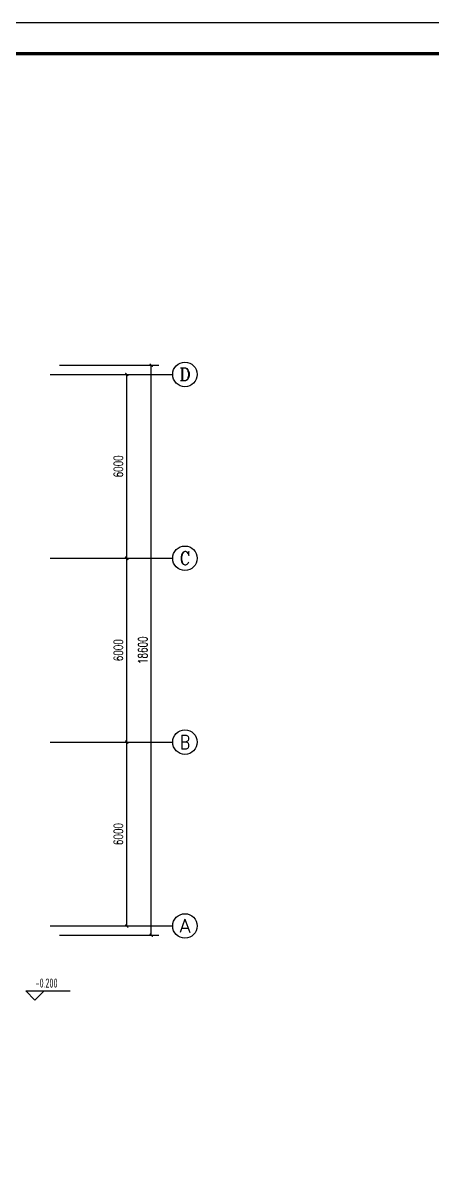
# Model space of a CAD drawing. Extents: x 1151645 to 1632247, y -116298 to 25377.
# Drawn here: x 1285803 to 1299160, y -79128 to -41598 of the extents above; entities that cross this region are included whole.
import ezdxf
from ezdxf.enums import TextEntityAlignment as Align

# ---------------------------------------------------------------- set-up
doc = ezdxf.new("R2010")
doc.units = 0
doc.header["$LTSCALE"] = 1000
doc.header["$MEASUREMENT"] = 0
doc.layers.get('0').update_dxf_attribs({"linetype": 'CONTINUOUS'})
doc.layers.get('Defpoints').update_dxf_attribs({"linetype": 'CONTINUOUS'})
for name, color, linetype in [('AXIS_TEXT', 7, 'CONTINUOUS'), ('PUB_TITLE', 4, 'CONTINUOUS'), ('建筑底图', 251, 'CONTINUOUS')]:
    doc.layers.add(name, color=color, linetype=linetype)
doc.styles.add('_TCH_AXIS', font='COMPLEX', dxfattribs={"bigfont": 'GBCBIG'})
doc.styles.add('_TCH_DIM', font='sceie.shx', dxfattribs={"bigfont": 'sceic.shx'})
doc.styles.add('_TCH_DIM_T3', font='SIMPLEX', dxfattribs={"width": 0.705882, "bigfont": 'GBCBIG'})
doc.styles.add('COMPLEX', font='COMPLEX')
doc.dimstyles.new('_TCH_ARCH&&100', dxfattribs={"dimtxt": 297.5, "dimasz": 100, "dimexe": 250, "dimexo": 300, "dimgap": 126.25, "dimtad": 1, "dimdec": 0, "dimzin": 0, "dimdsep": 46, "dimtxsty": '_TCH_DIM_T3', "dimblk": 'ARCHTICK', "dimcen": 0.09, "dimclrt": 7, "dimazin": 2, "dimtfac": 1, "dimtdec": 0, "dimtix": 1, "dimtmove": 2, "dimatfit": 3, "dimfxl": 0, "dimtolj": 1, "dimtzin": 0, "dimarcsym": 0})

# ---------------------------------------------------------------- blocks, each defined once
blk = doc.blocks.new('_AXISO')
blk.add_circle((0, 0), 0.5)
at = {"layer": 'AXIS_TEXT', "style": 'COMPLEX', "width": 1.041667}
blk.add_attdef('A', text='', height=0.56, dxfattribs=at).set_placement((-0.25, -0.28), (0.25, -0.28), align=Align.FIT)
blk = doc.blocks.new('_ArchTick')
at = {"color": 0, "linetype": 'ByBlock', "const_width": 0.4}
blk.add_lwpolyline([(-0.5, -0.5), (0.5, 0.5)], dxfattribs=at)
blk = doc.blocks.new('*D140')
at = {"layer": 'Defpoints', "color": 0, "transparency": 16777216}
for p in [(1286692, -53067), (1289192, -53067), (1286692, -59067)]:
    blk.add_point(p, dxfattribs=at)
at = {"layer": '建筑底图', "color": 0, "lineweight": -2, "transparency": 16777216}
for p, q in [((1286992, -53067), (1289442, -53067)), ((1289192, -59067), (1289192, -53067)), ((1286992, -59067), (1289442, -59067))]:
    blk.add_line(p, q, dxfattribs=at)
at = {"layer": '建筑底图', "color": 0, "lineweight": -2, "transparency": 16777216, "xscale": 100, "yscale": 100, "zscale": 100}
for p, rotation in [((1289192, -53067), 90), ((1289192, -59067), 270)]:
    blk.add_blockref('_ArchTick', p, dxfattribs=dict(at, rotation=rotation))
at = {"layer": '建筑底图', "color": 7, "transparency": 16777216, "insert": (1288917, -56067), "char_height": 297.5, "attachment_point": 5, "rotation": 90, "style": '_TCH_DIM_T3'}
blk.add_mtext('\\A1;6000', dxfattribs=at)
blk = doc.blocks.new('*D141')
at = {"layer": 'Defpoints', "color": 0, "transparency": 16777216}
for p in [(1286692, -59067), (1289192, -59067), (1286692, -65067)]:
    blk.add_point(p, dxfattribs=at)
at = {"layer": '建筑底图', "color": 0, "lineweight": -2, "transparency": 16777216}
for p, q in [((1286992, -59067), (1289442, -59067)), ((1289192, -65067), (1289192, -59067)), ((1286992, -65067), (1289442, -65067))]:
    blk.add_line(p, q, dxfattribs=at)
at = {"layer": '建筑底图', "color": 0, "lineweight": -2, "transparency": 16777216, "xscale": 100, "yscale": 100, "zscale": 100}
for p, rotation in [((1289192, -59067), 90), ((1289192, -65067), 270)]:
    blk.add_blockref('_ArchTick', p, dxfattribs=dict(at, rotation=rotation))
at = {"layer": '建筑底图', "color": 7, "transparency": 16777216, "insert": (1288917, -62067), "char_height": 297.5, "attachment_point": 5, "rotation": 90, "style": '_TCH_DIM_T3'}
blk.add_mtext('\\A1;6000', dxfattribs=at)
blk = doc.blocks.new('*D142')
at = {"layer": 'Defpoints', "color": 0, "transparency": 16777216}
for p in [(1286692, -65067), (1289192, -65067), (1286692, -71067)]:
    blk.add_point(p, dxfattribs=at)
at = {"layer": '建筑底图', "color": 0, "lineweight": -2, "transparency": 16777216}
for p, q in [((1286992, -65067), (1289442, -65067)), ((1289192, -71067), (1289192, -65067)), ((1286992, -71067), (1289442, -71067))]:
    blk.add_line(p, q, dxfattribs=at)
at = {"layer": '建筑底图', "color": 0, "lineweight": -2, "transparency": 16777216, "xscale": 100, "yscale": 100, "zscale": 100}
for p, rotation in [((1289192, -65067), 90), ((1289192, -71067), 270)]:
    blk.add_blockref('_ArchTick', p, dxfattribs=dict(at, rotation=rotation))
at = {"layer": '建筑底图', "color": 7, "transparency": 16777216, "insert": (1288917, -68067), "char_height": 297.5, "attachment_point": 5, "rotation": 90, "style": '_TCH_DIM_T3'}
blk.add_mtext('\\A1;6000', dxfattribs=at)
blk = doc.blocks.new('*D143')
at = {"layer": 'Defpoints', "color": 0, "transparency": 16777216}
for p in [(1286692, -52767), (1289992, -52767), (1286692, -71367)]:
    blk.add_point(p, dxfattribs=at)
at = {"layer": '建筑底图', "color": 0, "lineweight": -2, "transparency": 16777216}
for p, q in [((1286992, -52767), (1290242, -52767)), ((1289992, -71367), (1289992, -52767)), ((1286992, -71367), (1290242, -71367))]:
    blk.add_line(p, q, dxfattribs=at)
at = {"layer": '建筑底图', "color": 0, "lineweight": -2, "transparency": 16777216, "xscale": 100, "yscale": 100, "zscale": 100}
for p, rotation in [((1289992, -52767), 90), ((1289992, -71367), 270)]:
    blk.add_blockref('_ArchTick', p, dxfattribs=dict(at, rotation=rotation))
at = {"layer": '建筑底图', "color": 7, "transparency": 16777216, "insert": (1289717, -62067), "char_height": 297.5, "attachment_point": 5, "rotation": 90, "style": '_TCH_DIM_T3'}
blk.add_mtext('\\A1;18600', dxfattribs=at)

msp = doc.modelspace()

# ---------------------------------------------------------------- linework, layer by layer
at = {"layer": 'PUB_TITLE', "color": 4}
msp.add_lwpolyline([(1252618.8, -100998.1), (1336718.8, -100998.1), (1336718.8, -41598.1), (1252618.8, -41598.1)], close=True, dxfattribs=at)
at = {"layer": 'PUB_TITLE', "color": 4, "const_width": 100}
msp.add_lwpolyline([(1255118.8, -99998.1), (1335718.8, -99998.1), (1335718.8, -42598.1), (1255118.8, -42598.1)], close=True, dxfattribs=at)
at = {"layer": '建筑底图'}
for p, q in [((1286691.8, -53066.8), (1290691.8, -53066.8)), ((1286691.8, -59066.8), (1290691.8, -59066.8)), ((1286691.8, -65066.8), (1290691.8, -65066.8)), ((1286691.8, -71066.8), (1290691.8, -71066.8)), ((1286190.4, -73483.2), (1285890.4, -73183.2)), ((1285890.4, -73183.2), (1287340.4, -73183.2)), ((1286190.4, -73483.2), (1286490.4, -73183.2))]:
    msp.add_line(p, q, dxfattribs=at)

# ---------------------------------------------------------------- block references
ref = msp.add_blockref('_AXISO', (1291091.8, -53066.8), dxfattribs=dict(at, xscale=800, yscale=800, zscale=800))
ref.add_attrib('A', 'D', dxfattribs={"layer": 'AXIS_TEXT', "color": 0, "height": 425.2, "style": '_TCH_AXIS', "width": 1.058824}).set_placement((1290909.6, -53279.4), (1291274.1, -53279.4), align=Align.FIT)
ref = msp.add_blockref('_AXISO', (1291091.8, -59066.8), dxfattribs=dict(at, xscale=800, yscale=800, zscale=800))
ref.add_attrib('A', 'C', dxfattribs={"layer": 'AXIS_TEXT', "color": 0, "height": 435.3, "style": '_TCH_AXIS', "width": 1.133333}).set_placement((1290915.7, -59284.4), (1291268, -59284.4), align=Align.FIT)
ref = msp.add_blockref('_AXISO', (1291091.8, -65066.8), dxfattribs=dict(at, xscale=800, yscale=800, zscale=800))
ref.add_attrib('A', 'B', dxfattribs={"layer": 'AXIS_TEXT', "color": 0, "height": 455.7, "style": '_TCH_AXIS', "width": 0.882353}).set_placement((1290929.1, -65294.6), (1291254.6, -65294.6), align=Align.FIT)
ref = msp.add_blockref('_AXISO', (1291091.8, -71066.8), dxfattribs=dict(at, xscale=800, yscale=800, zscale=800))
ref.add_attrib('A', 'A', dxfattribs={"layer": 'AXIS_TEXT', "color": 0, "height": 435.3, "style": '_TCH_AXIS', "width": 0.944444}).set_placement((1290915.7, -71284.4), (1291268, -71284.4), align=Align.FIT)

# ---------------------------------------------------------------- texts
at = {"layer": '建筑底图', "style": '_TCH_DIM', "width": 0.705882}
msp.add_text('-0.200', height=297.5, dxfattribs=at).set_placement((1286210.4, -73078.2))

# ---------------------------------------------------------------- dimensions: what is measured, and where the dimension line sits
at = {"layer": '建筑底图'}
for p1, p2, distance, picture, middle in [((1286691.8, -71366.8), (1286691.8, -52766.8), -3300, '*D143', (1289716.8, -62066.8)), ((1286691.8, -59066.8), (1286691.8, -53066.8), -2500, '*D140', (1288916.8, -56066.8)), ((1286691.8, -65066.8), (1286691.8, -59066.8), -2500, '*D141', (1288916.8, -62066.8)), ((1286691.8, -71066.8), (1286691.8, -65066.8), -2500, '*D142', (1288916.8, -68066.8))]:
    dim = msp.add_aligned_dim(p1=p1, p2=p2, distance=distance, dimstyle='_TCH_ARCH&&100', dxfattribs=at)
    dim.commit()
    dim.dimension.update_dxf_attribs({"geometry": picture, "text_midpoint": middle})

doc.saveas('drawing.dxf')
